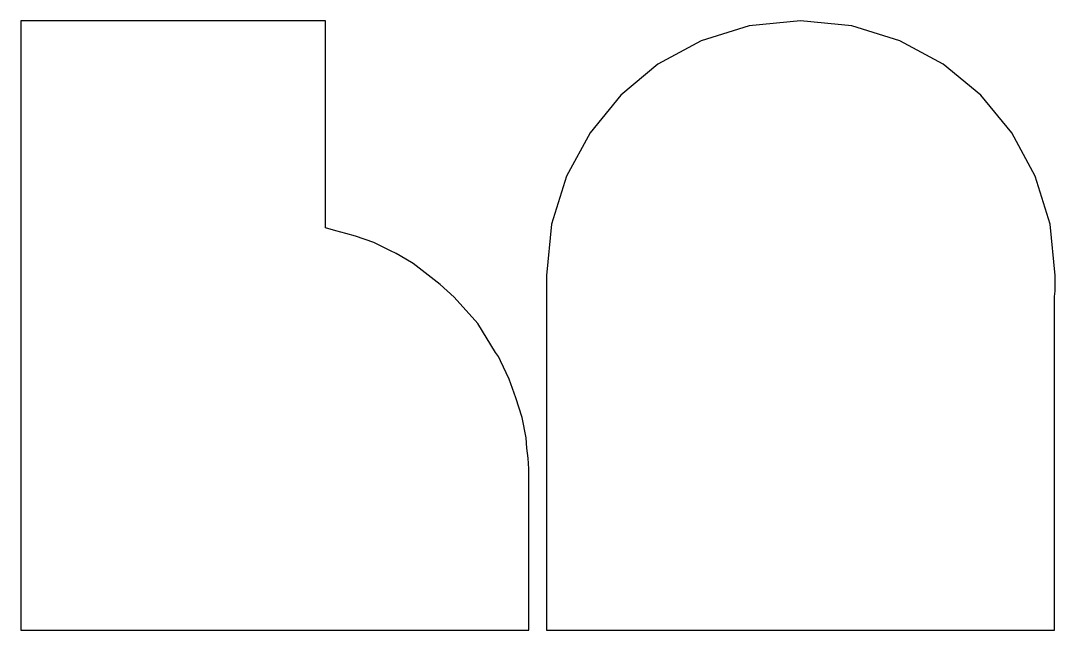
# Model space of a CAD drawing. Extents: x 0 to 80, y 0 to 47.2.
import ezdxf

# ---------------------------------------------------------------- set-up
doc = ezdxf.new("R2010")
doc.units = 0
doc.layers.add('base', color=7, linetype='CONTINUOUS')

msp = doc.modelspace()

# ---------------------------------------------------------------- linework, layer by layer
at = {"layer": 'base', "color": 7}
for points in [[(39.135768, 14.092768), (39.08308, 14.87892), (38.769504, 16.450424), (38.297716, 17.97004), (37.773401, 19.436024), (37.092616, 20.851528), (36.935512, 21.165416), (36.726039, 21.479624), (35.337729, 23.732544), (33.530475, 25.776144), (32.429795, 26.745032), (31.276905, 27.661704), (30.334595, 28.369064), (29.338493, 28.972), (29.024759, 29.155368), (28.605023, 29.338104), (27.295187, 29.992776), (25.881088, 30.490832), (25.14746, 30.700768), (24.362255, 30.91024), (23.575784, 31.119712), (23.575784, 47.15104), (0, 47.15104), (0, 0), (39.292872, 0), (39.292872, 11.683376), (39.292872, 12.49548), (39.240344, 13.307416), (39.135768, 14.092768)], [(78.454584, 35.127504), (76.627573, 38.487304), (74.237288, 41.388376), (71.335863, 43.778464), (67.976528, 45.605632), (64.263256, 46.764528), (60.301984, 47.1512), (56.339413, 46.764584), (52.626496, 45.605632), (49.27278, 43.77852), (46.392156, 41.388376), (44.020856, 38.487304), (42.20049, 35.127504), (41.041271, 31.41444), (40.655234, 27.452552), (40.655234, 27.347896), (40.655234, 27.24324), (40.655234, 0), (79.948264, 0), (79.948264, 25.828832), (79.987072, 26.240792), (80.000024, 26.640296), (80.000024, 27.046344), (80.000024, 27.452392), (79.61357, 31.414416), (78.454644, 35.127504), (78.454616, 35.127504), (78.454584, 35.127504)]]:
    msp.add_lwpolyline(points, dxfattribs=at)

doc.saveas('drawing.dxf')
